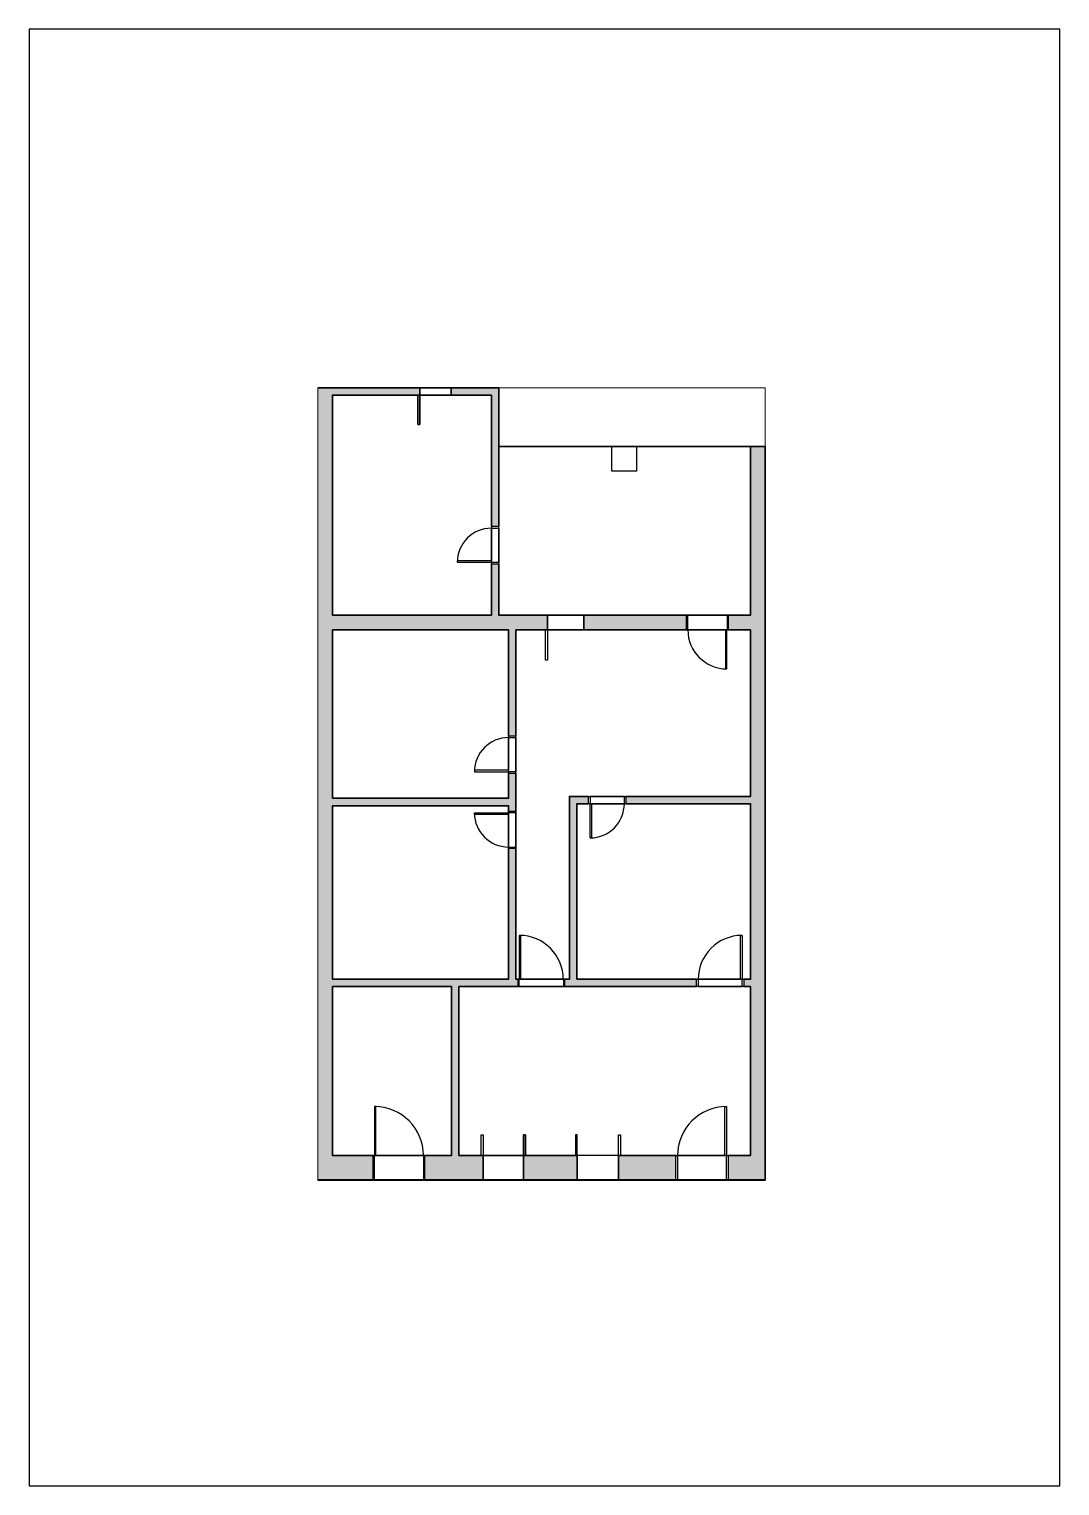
# Paper-space layout 'Layout1' of a CAD drawing. Header units: millimetres. Extents: x 64 to 274, y 59 to 356.
# The model-space entities are those that its viewports show. They can reach past a viewport. Long polylines and large blocks are cut down to what shows.
import ezdxf

# ---------------------------------------------------------------- set-up
doc = ezdxf.new("R2010")
doc.units = ezdxf.units.MM
for name, color, linetype, lineweight in [('A-ALV-___-___-EXI', 250, 'Continuous', 35), ('A-ESC-___-___-EXI', 250, 'Continuous', 25), ('A-JAN-___-___-EXI', 250, 'Continuous', 25), ('A-PIL-___-___-EXI', 250, 'Continuous', 25), ('A-PIS-___-___-EXI', 250, 'Continuous', 25), ('A-POR-___-___-EXI', 250, 'Continuous', 25)]:
    doc.layers.add(name, color=color, linetype=linetype, lineweight=lineweight)

# ---------------------------------------------------------------- blocks, each defined once
blk = doc.blocks.new('SVG - A4-22870983-Não nomeada')
at = {"layer": 'A-ESC-___-___-EXI'}
for p, q in [((64.29, 356.5), (64.29, 59.5)), ((274.29, 356.5), (64.29, 356.5)), ((274.29, 59.5), (274.29, 356.5)), ((64.29, 59.5), (274.29, 59.5))]:
    blk.add_line(p, q, dxfattribs=at)

msp = doc.modelspace()

# ---------------------------------------------------------------- hatches: boundary and pattern name
at = {"layer": 'A-ALV-___-___-EXI'}
for points in [[(-8989, 3739), (-8689, 3739), (-8689, 19889), (-8989, 19889), (-8989, 5118)], [(-8689, 19739), (-6914, 19739), (-6914, 19889), (-8689, 19889)], [(-6274, 19739), (-5454, 19739), (-5454, 19889), (-6274, 19889)], [(-174, 4239), (126, 4239), (126, 18689), (-174, 18689), (-174, 5118)], [(-8689, 14954), (-4314, 14954), (-4314, 15254), (-8689, 15254)], [(-8689, 11369), (-5104, 11369), (-5104, 11519), (-8689, 11519)], [(-3714, 7829), (-3714, 11559), (-3864, 11559), (-3864, 7829)], [(-6119, 4239), (-6119, 7679), (-6269, 7679), (-6269, 4239)], [(-4804, 3739), (-3704, 3739), (-3704, 4239), (-4804, 4239)]]:
    msp.add_hatch(color=11, dxfattribs=at).paths.add_polyline_path(points)
h = msp.add_hatch(color=11, dxfattribs=at)
h.paths.add_polyline_path([(-5454, 15254), (-5304, 15254), (-5304, 16299), (-5454, 16299)])
h.paths.add_polyline_path([(-5454, 17059), (-5304, 17059), (-5304, 19889), (-5454, 19889), (-5454, 19739)])
h = msp.add_hatch(color=11, dxfattribs=at)
h.paths.add_polyline_path([(-3574, 14954), (-1484, 14954), (-1484, 15254), (-3574, 15254)])
h.paths.add_polyline_path([(-624, 14954), (-174, 14954), (-174, 15254), (-624, 15254)])
h = msp.add_hatch(color=11, dxfattribs=at)
h.paths.add_polyline_path([(-5104, 7829), (-4954, 7829), (-4954, 10494), (-5104, 10494)])
h.paths.add_polyline_path([(-5104, 11254), (-4954, 11254), (-4954, 12029), (-5104, 12029), (-5104, 11369)])
h.paths.add_polyline_path([(-4954, 12789), (-4954, 14954), (-5104, 14954), (-5104, 12789)])
h = msp.add_hatch(color=11, dxfattribs=at)
h.paths.add_polyline_path([(-3714, 11409), (-3474, 11409), (-3474, 11559), (-3714, 11559)])
h.paths.add_polyline_path([(-2714, 11409), (-174, 11409), (-174, 11559), (-2714, 11559)])
h = msp.add_hatch(color=11, dxfattribs=at)
h.paths.add_polyline_path([(-8689, 7679), (-4919, 7679), (-4919, 7829), (-8689, 7829)])
h.paths.add_polyline_path([(-3959, 7679), (-1274, 7679), (-1274, 7829), (-3959, 7829)])
h.paths.add_polyline_path([(-314, 7679), (-174, 7679), (-174, 7829), (-314, 7829)])
h = msp.add_hatch(color=11, dxfattribs=at)
h.paths.add_polyline_path([(-8689, 3739), (-7869, 3739), (-7869, 4239), (-8689, 4239)])
h.paths.add_polyline_path([(-6809, 3739), (-5624, 3739), (-5624, 4239), (-6809, 4239)])
h = msp.add_hatch(color=11, dxfattribs=at)
h.paths.add_polyline_path([(-2864, 3739), (-1694, 3739), (-1694, 4239), (-2864, 4239)])
h.paths.add_polyline_path([(126, 3739), (126, 4239), (-634, 4239), (-634, 3739)])

# ---------------------------------------------------------------- linework, layer by layer
at = {"layer": 'A-ALV-___-___-EXI', "color": 7, "lineweight": 35}
for p, q in [((-6914, 19889), (-8989, 19889)), ((-8989, 19889), (-8989, 3739)), ((-6954, 19739), (-6914, 19739)), ((-6914, 19739), (-6914, 19889)), ((-6274, 19739), (-6274, 19889)), ((-6274, 19889), (-6274, 19739)), ((-5454, 19739), (-6274, 19739)), ((-5454, 17059), (-5454, 19739)), ((-4314, 14954), (-4314, 15254)), ((-4314, 15254), (-4314, 14954)), ((-3574, 14954), (-3574, 15254)), ((-3574, 15254), (-1484, 15254)), ((-4954, 12789), (-4954, 14954)), ((-4954, 14954), (-4314, 14954)), ((-4954, 11254), (-4954, 12029)), ((-6119, 4239), (-6119, 7679)), ((-6119, 7679), (-4919, 7679)), ((-3959, 7679), (-1274, 7679)), ((-5624, 4239), (-6119, 4239)), ((-5624, 4239), (-5624, 3739)), ((-5624, 3739), (-5624, 4239)), ((-3704, 4239), (-4804, 4239)), ((-4763, 4239), (-4804, 4239)), ((-4804, 4239), (-4804, 3739)), ((-4804, 3739), (-4804, 4239)), ((-3704, 3739), (-3704, 4239)), ((-8989, 3739), (-7869, 3739)), ((-6809, 3739), (-5624, 3739)), ((-4804, 3739), (-3704, 3739)), ((-2864, 3739), (-1694, 3739))]:
    msp.add_line(p, q, dxfattribs=at)
at = {"layer": 'A-ALV-___-___-EXI', "color": 250}
for p, q in [((-5454, 16361), (-5454, 17029)), ((-5304, 17029), (-5304, 16329)), ((-5454, 16329), (-5454, 16331)), ((-1454, 15254), (-654, 15254)), ((-686, 14954), (-1454, 14954)), ((-654, 14954), (-656, 14954)), ((-5104, 12091), (-5104, 12759)), ((-4954, 12759), (-4954, 12059)), ((-5104, 12059), (-5104, 12061)), ((-3444, 11559), (-2744, 11559)), ((-3442, 11409), (-3444, 11409)), ((-2744, 11409), (-3412, 11409)), ((-5104, 11222), (-5104, 11224)), ((-5104, 10524), (-5104, 11192)), ((-4954, 11224), (-4954, 10524)), ((-4889, 7829), (-4887, 7829)), ((-4857, 7829), (-3989, 7829)), ((-1244, 7829), (-376, 7829)), ((-346, 7829), (-344, 7829)), ((-3989, 7679), (-4889, 7679)), ((-344, 7679), (-1244, 7679)), ((-7839, 4239), (-7837, 4239)), ((-7807, 4239), (-6839, 4239)), ((-1664, 4239), (-696, 4239)), ((-666, 4239), (-664, 4239)), ((-6839, 3739), (-7839, 3739)), ((-664, 3739), (-1664, 3739))]:
    msp.add_line(p, q, dxfattribs=at)
at = {"layer": 'A-ALV-___-___-EXI'}
for p, q in [((-3574, 15254), (-3574, 14954)), ((-3574, 14954), (-1484, 14954)), ((-3704, 4239), (-3704, 3739)), ((-1694, 4239), (-2864, 4239)), ((-2864, 4239), (-2864, 3739)), ((-2864, 3739), (-2864, 4239))]:
    msp.add_line(p, q, dxfattribs=at)
at = {"layer": 'A-ALV-___-___-EXI', "color": 7, "lineweight": 35}
for points in [[(-5454, 16299), (-5454, 15254), (-8689, 15254), (-8689, 19739), (-6914, 19739), (-6914, 19889)], [(-5304, 17059), (-5304, 19889), (-6274, 19889)], [(-634, 3739), (126, 3739), (126, 18689), (-174, 18689), (-174, 15254), (-624, 15254)], [(-4314, 15254), (-5304, 15254), (-5304, 16299)], [(-5104, 12029), (-5104, 11519), (-8689, 11519), (-8689, 14954), (-5104, 14954), (-5104, 12789)], [(-624, 14954), (-174, 14954), (-174, 11559), (-2714, 11559)], [(-5104, 10494), (-5104, 7829), (-8689, 7829), (-8689, 11369), (-5104, 11369), (-5104, 11254)], [(-3474, 11559), (-3864, 11559), (-3864, 7829), (-3959, 7829)], [(-1274, 7829), (-3714, 7829), (-3714, 11409), (-3474, 11409)], [(-2714, 11409), (-174, 11409), (-174, 7829), (-314, 7829)], [(-4919, 7829), (-4954, 7829), (-4954, 10494)], [(-7869, 4239), (-8689, 4239), (-8689, 7679), (-6269, 7679), (-6269, 4239), (-6809, 4239)], [(-314, 7679), (-174, 7679), (-174, 4239), (-634, 4239)]]:
    msp.add_lwpolyline(points, dxfattribs=at)
at = {"layer": 'A-JAN-___-___-EXI', "color": 7, "lineweight": 35}
for p, q in [((-6954, 19139), (-6954, 19739)), ((-6274, 19889), (-6914, 19889)), ((-6914, 19889), (-6274, 19889)), ((-6274, 19739), (-6914, 19739)), ((-6914, 19739), (-6914, 19139)), ((-6914, 19139), (-6954, 19139)), ((-4314, 14954), (-3574, 14954)), ((-4804, 4239), (-4804, 4659)), ((-4804, 4659), (-4763, 4659)), ((-4763, 4659), (-4763, 4239)), ((-4804, 4239), (-5624, 4239)), ((-4804, 3739), (-5624, 3739)), ((-5624, 3739), (-4804, 3739)), ((-3704, 3739), (-2864, 3739)), ((-2864, 3739), (-3704, 3739))]:
    msp.add_line(p, q, dxfattribs=at)
at = {"layer": 'A-JAN-___-___-EXI'}
for p, q in [((-3574, 15254), (-4314, 15254)), ((-4314, 15254), (-3574, 15254)), ((-2864, 4239), (-3704, 4239))]:
    msp.add_line(p, q, dxfattribs=at)
for points in [[(-4314, 14334), (-4354, 14334), (-4354, 14954), (-4314, 14954)], [(-5664, 4659), (-5624, 4659), (-5624, 4239), (-5664, 4239)], [(-3704, 4659), (-3744, 4659), (-3744, 4239), (-3704, 4239)], [(-2864, 4659), (-2824, 4659), (-2824, 4239), (-2864, 4239)]]:
    msp.add_lwpolyline(points, close=True, dxfattribs=at)
at = {"layer": 'A-PIL-___-___-EXI'}
msp.add_lwpolyline([(-2501, 18189), (-3001, 18189), (-3001, 18689), (-2501, 18689)], close=True, dxfattribs=at)
at = {"layer": 'A-PIS-___-___-EXI'}
msp.add_lwpolyline([(-174, 18689), (-5304, 18689)], close=True, dxfattribs=at)
at = {"layer": 'A-POR-___-___-EXI'}
for p, q in [((-5304, 17059), (-5454, 17059)), ((-5454, 17059), (-5454, 17029)), ((-5454, 17029), (-5304, 17029)), ((-5304, 17029), (-5304, 17059)), ((-6150, 16361), (-6150, 16331)), ((-5454, 16361), (-6150, 16361)), ((-5454, 16331), (-5454, 16361)), ((-6150, 16331), (-5454, 16331)), ((-5304, 16329), (-5454, 16329)), ((-5454, 16329), (-5454, 16299)), ((-5454, 16299), (-5304, 16299)), ((-5304, 16299), (-5304, 16329)), ((-1484, 15254), (-1484, 14954)), ((-1454, 15254), (-1484, 15254)), ((-1454, 14954), (-1454, 15254)), ((-624, 15254), (-654, 15254)), ((-654, 15254), (-654, 14954)), ((-624, 14954), (-624, 15254)), ((-1484, 14954), (-1454, 14954)), ((-656, 14954), (-686, 14954)), ((-686, 14954), (-686, 14158)), ((-656, 14158), (-656, 14954)), ((-654, 14954), (-624, 14954)), ((-686, 14158), (-656, 14158)), ((-4954, 12789), (-5104, 12789)), ((-5104, 12789), (-5104, 12759)), ((-4954, 12759), (-4954, 12789)), ((-5104, 12759), (-4954, 12759)), ((-5800, 12091), (-5800, 12061)), ((-5104, 12091), (-5800, 12091)), ((-5800, 12061), (-5104, 12061)), ((-5104, 12061), (-5104, 12091)), ((-4954, 12059), (-5104, 12059)), ((-5104, 12059), (-5104, 12029)), ((-5104, 12029), (-4954, 12029)), ((-4954, 12029), (-4954, 12059)), ((-3474, 11409), (-3474, 11559)), ((-3474, 11559), (-3444, 11559)), ((-3444, 11409), (-3474, 11409)), ((-3444, 11559), (-3444, 11409)), ((-3442, 11409), (-3412, 11409)), ((-3442, 10713), (-3442, 11409)), ((-3412, 11409), (-3412, 10713)), ((-2744, 11559), (-2714, 11559)), ((-2744, 11409), (-2744, 11559)), ((-2714, 11409), (-2744, 11409)), ((-2714, 11559), (-2714, 11409)), ((-5800, 11222), (-5104, 11222)), ((-5800, 11192), (-5800, 11222)), ((-5104, 11192), (-5800, 11192)), ((-5104, 11254), (-4954, 11254)), ((-5104, 11224), (-5104, 11254)), ((-4954, 11224), (-5104, 11224)), ((-5104, 11222), (-5104, 11192)), ((-4954, 11254), (-4954, 11224)), ((-3412, 10713), (-3442, 10713)), ((-5104, 10524), (-4954, 10524)), ((-5104, 10494), (-5104, 10524)), ((-4954, 10494), (-5104, 10494)), ((-4954, 10524), (-4954, 10494)), ((-4857, 8725), (-4887, 8725)), ((-4887, 8725), (-4887, 7829)), ((-4857, 7829), (-4857, 8725)), ((-376, 7829), (-376, 8725)), ((-376, 8725), (-346, 8725)), ((-346, 8725), (-346, 7829)), ((-4889, 7829), (-4919, 7829)), ((-4919, 7829), (-4919, 7679)), ((-4889, 7679), (-4889, 7829)), ((-4887, 7829), (-4857, 7829)), ((-3959, 7829), (-3989, 7829)), ((-3989, 7829), (-3989, 7679)), ((-3959, 7679), (-3959, 7829)), ((-1274, 7829), (-1244, 7829)), ((-1274, 7679), (-1274, 7829)), ((-1244, 7829), (-1244, 7679)), ((-346, 7829), (-376, 7829)), ((-344, 7829), (-314, 7829)), ((-344, 7679), (-344, 7829)), ((-314, 7829), (-314, 7679)), ((-4919, 7679), (-4889, 7679)), ((-3989, 7679), (-3959, 7679)), ((-1244, 7679), (-1274, 7679)), ((-314, 7679), (-344, 7679)), ((-7807, 5235), (-7837, 5235)), ((-7837, 5235), (-7837, 4239)), ((-7807, 4239), (-7807, 5235)), ((-696, 4239), (-696, 5235)), ((-696, 5235), (-666, 5235)), ((-666, 5235), (-666, 4239)), ((-7839, 4239), (-7869, 4239)), ((-7869, 4239), (-7869, 3739)), ((-7839, 3739), (-7839, 4239)), ((-7837, 4239), (-7807, 4239)), ((-6809, 4239), (-6839, 4239)), ((-6839, 4239), (-6839, 3739)), ((-6809, 3739), (-6809, 4239)), ((-1694, 4239), (-1664, 4239)), ((-1694, 3739), (-1694, 4239)), ((-1664, 4239), (-1664, 3739)), ((-666, 4239), (-696, 4239)), ((-664, 4239), (-634, 4239)), ((-664, 3739), (-664, 4239)), ((-634, 4239), (-634, 3739)), ((-7869, 3739), (-7839, 3739)), ((-6839, 3739), (-6809, 3739)), ((-1664, 3739), (-1694, 3739)), ((-634, 3739), (-664, 3739))]:
    msp.add_line(p, q, dxfattribs=at)
for centre, radius, start, end in [((-5454, 16331), 696, 90, 180), ((-656, 14954), 796, 180, 270), ((-5104, 12061), 696, 90, 180), ((-3442, 11409), 696, 270, 0), ((-5104, 11222), 696, 180, 270), ((-4887, 7829), 896, 0, 90), ((-346, 7829), 896, 90, 180), ((-7837, 4239), 996, 0, 90), ((-666, 4239), 996, 90, 180)]:
    msp.add_arc(centre, radius, start, end, dxfattribs=at)

psp = doc.layouts.get("Layout1")

# ---------------------------------------------------------------- block references
at = {"layer": 'A-PIS-___-___-EXI'}
psp.add_blockref('SVG - A4-22870983-Não nomeada', (0, 0), dxfattribs=at)

# ---------------------------------------------------------------- viewports
at = {"layer": 'A-PIL-___-___-EXI'}
psp.add_viewport(center=(168.71, 202.58), size=(91.15, 161.6), view_center_point=(-4431.08, 11809.25), view_height=16160, dxfattribs=at)

doc.saveas('drawing.dxf')
